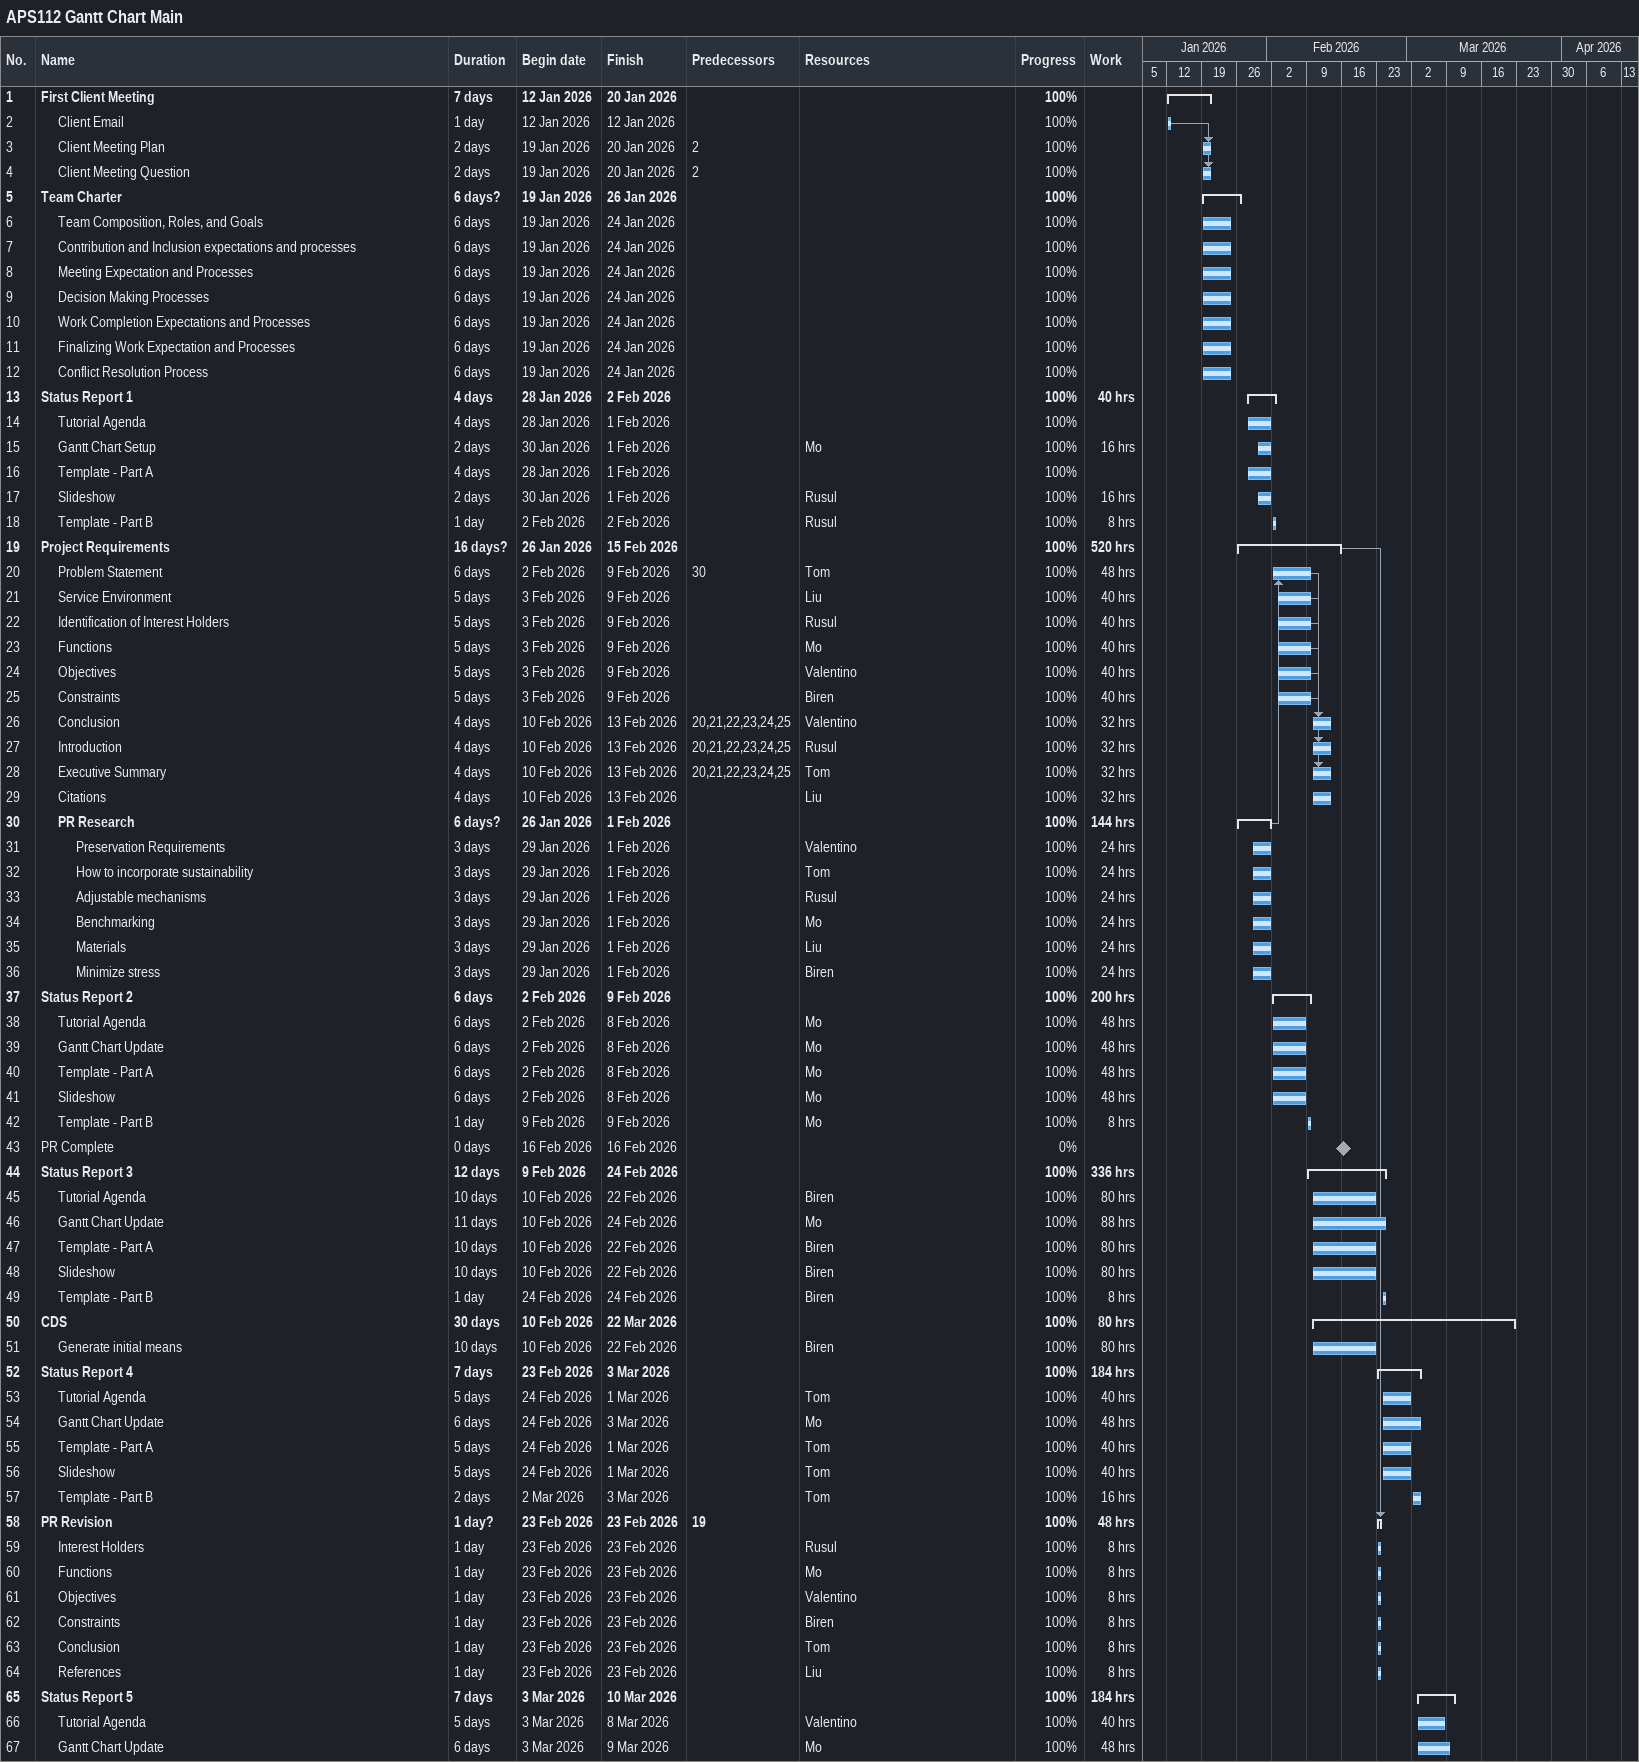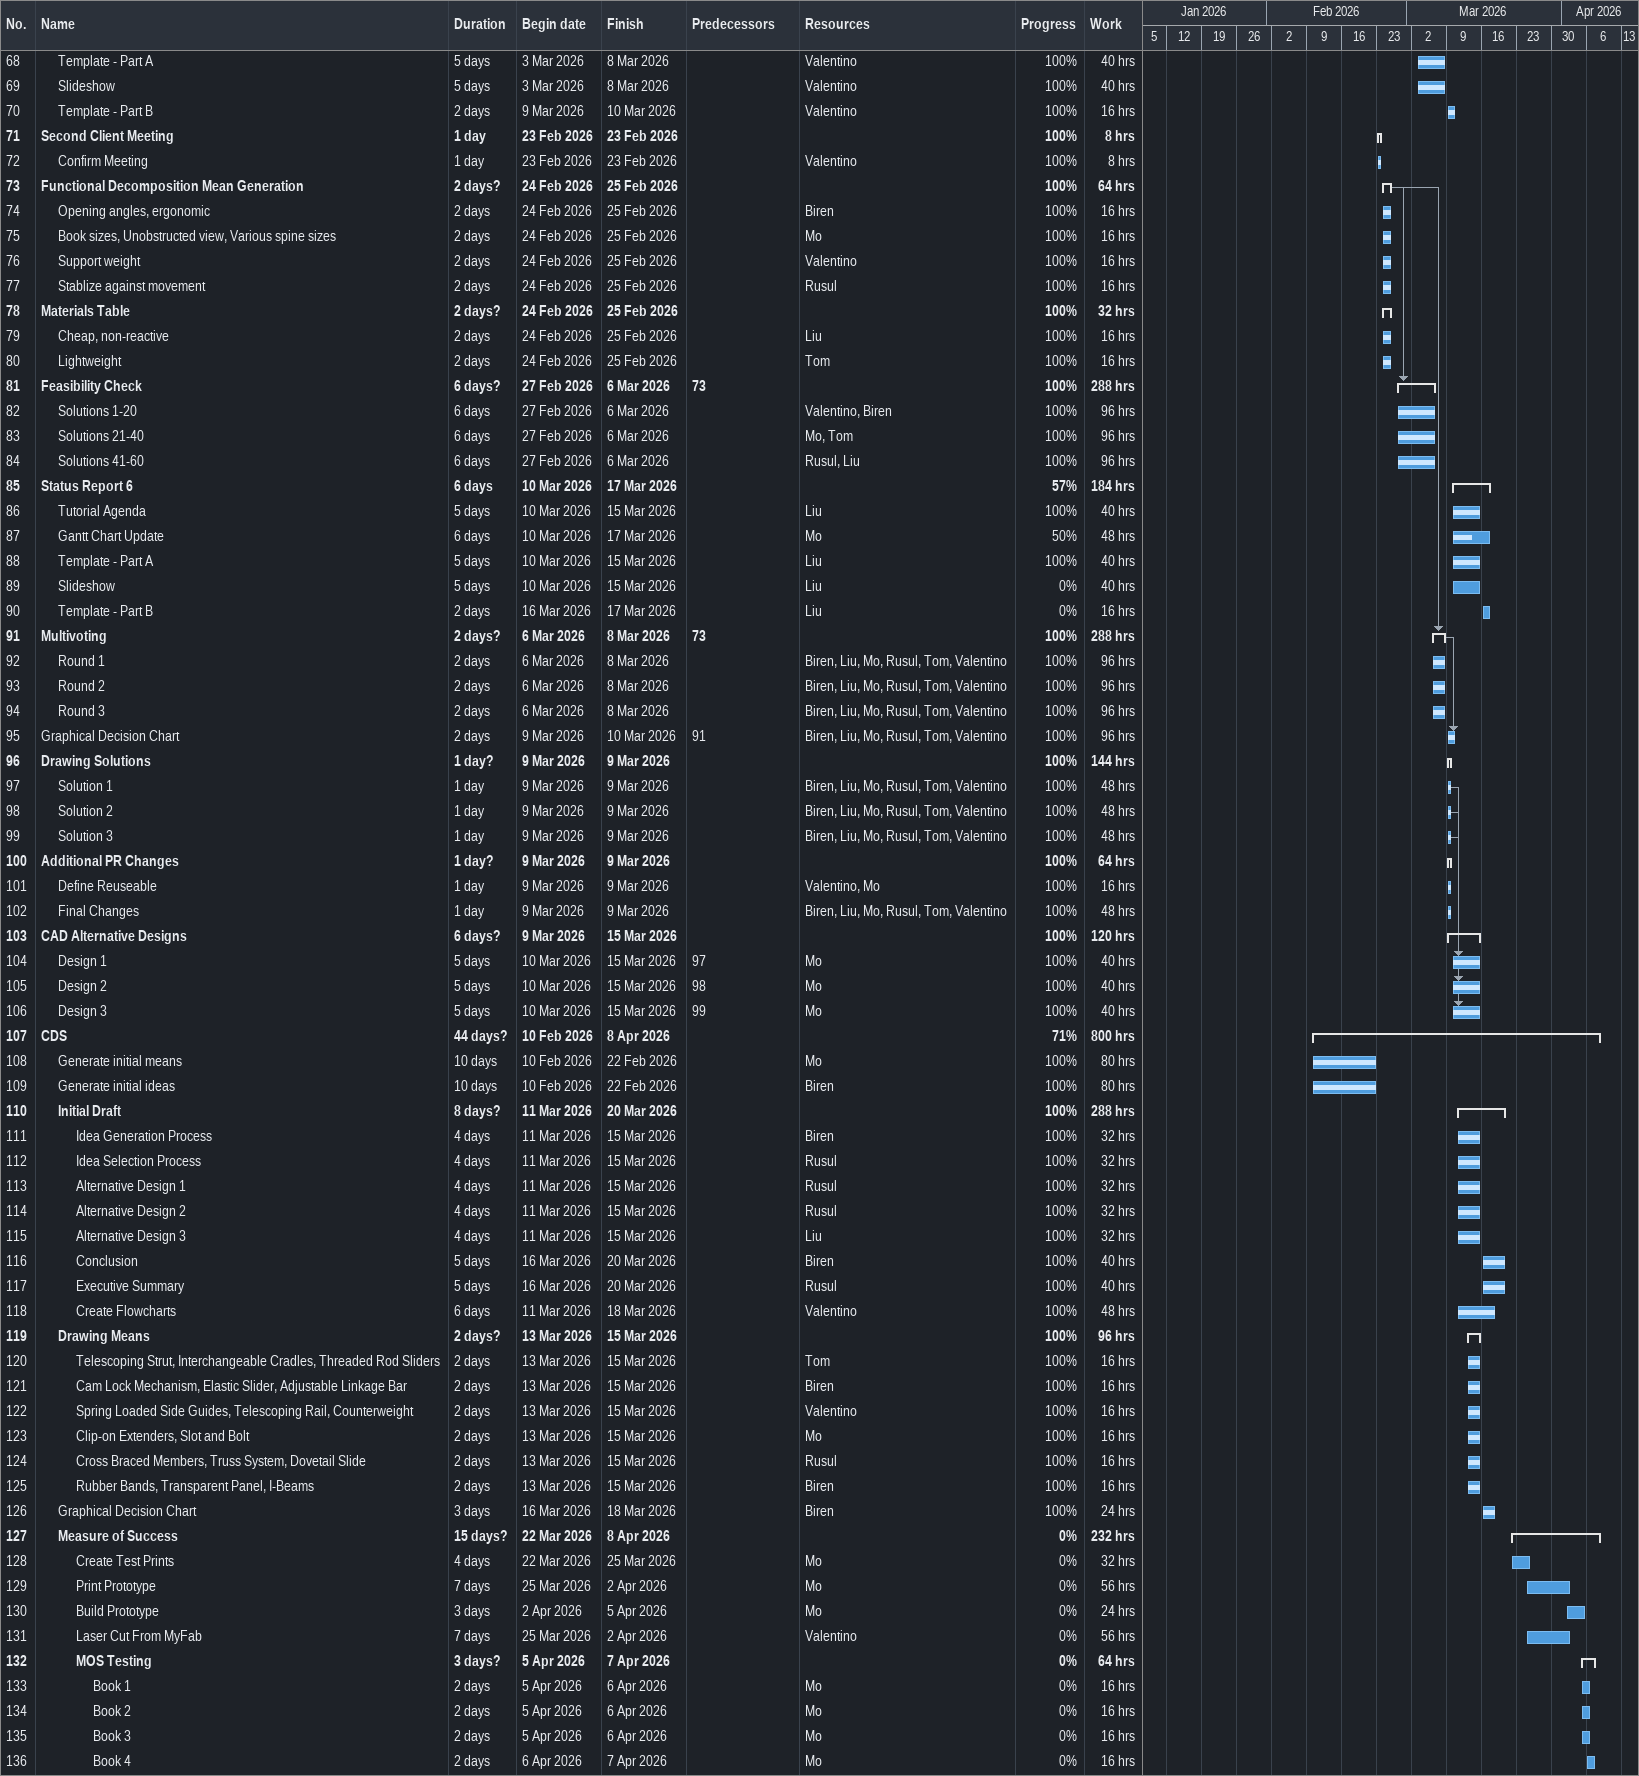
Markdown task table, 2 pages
APS112 Gantt Chart Main

| ID | Level | Task | Duration | Start | Finish | Predecessors | Resources | % complete | Work (h) |
|---|---|---|---|---|---|---|---|---|---|
| 1 | 1 | **First Client Meeting** | 7d | 2026-01-12 | 2026-01-20 |  |  | 100 |  |
| 2 | 2 | Client Email | 1d | 2026-01-12 | 2026-01-12 |  |  | 100 |  |
| 3 | 2 | Client Meeting Plan | 2d | 2026-01-19 | 2026-01-20 | 2 |  | 100 |  |
| 4 | 2 | Client Meeting Question | 2d | 2026-01-19 | 2026-01-20 | 2 |  | 100 |  |
| 5 | 1 | **Team Charter** | 6d? | 2026-01-19 | 2026-01-26 |  |  | 100 |  |
| 6 | 2 | Team Composition, Roles, and Goals | 6d | 2026-01-19 | 2026-01-24 |  |  | 100 |  |
| 7 | 2 | Contribution and Inclusion expectations and processes | 6d | 2026-01-19 | 2026-01-24 |  |  | 100 |  |
| 8 | 2 | Meeting Expectation and Processes | 6d | 2026-01-19 | 2026-01-24 |  |  | 100 |  |
| 9 | 2 | Decision Making Processes | 6d | 2026-01-19 | 2026-01-24 |  |  | 100 |  |
| 10 | 2 | Work Completion Expectations and Processes | 6d | 2026-01-19 | 2026-01-24 |  |  | 100 |  |
| 11 | 2 | Finalizing Work Expectation and Processes | 6d | 2026-01-19 | 2026-01-24 |  |  | 100 |  |
| 12 | 2 | Conflict Resolution Process | 6d | 2026-01-19 | 2026-01-24 |  |  | 100 |  |
| 13 | 1 | **Status Report 1** | 4d | 2026-01-28 | 2026-02-02 |  |  | 100 | 40 |
| 14 | 2 | Tutorial Agenda | 4d | 2026-01-28 | 2026-02-01 |  |  | 100 |  |
| 15 | 2 | Gantt Chart Setup | 2d | 2026-01-30 | 2026-02-01 |  | Mo | 100 | 16 |
| 16 | 2 | Template - Part A | 4d | 2026-01-28 | 2026-02-01 |  |  | 100 |  |
| 17 | 2 | Slideshow | 2d | 2026-01-30 | 2026-02-01 |  | Rusul | 100 | 16 |
| 18 | 2 | Template - Part B | 1d | 2026-02-02 | 2026-02-02 |  | Rusul | 100 | 8 |
| 19 | 1 | **Project Requirements** | 16d? | 2026-01-26 | 2026-02-15 |  |  | 100 | 520 |
| 20 | 2 | Problem Statement | 6d | 2026-02-02 | 2026-02-09 | 30 | Tom | 100 | 48 |
| 21 | 2 | Service Environment | 5d | 2026-02-03 | 2026-02-09 |  | Liu | 100 | 40 |
| 22 | 2 | Identification of Interest Holders | 5d | 2026-02-03 | 2026-02-09 |  | Rusul | 100 | 40 |
| 23 | 2 | Functions | 5d | 2026-02-03 | 2026-02-09 |  | Mo | 100 | 40 |
| 24 | 2 | Objectives | 5d | 2026-02-03 | 2026-02-09 |  | Valentino | 100 | 40 |
| 25 | 2 | Constraints | 5d | 2026-02-03 | 2026-02-09 |  | Biren | 100 | 40 |
| 26 | 2 | Conclusion | 4d | 2026-02-10 | 2026-02-13 | 20, 21, 22, 23, 24, 25 | Valentino | 100 | 32 |
| 27 | 2 | Introduction | 4d | 2026-02-10 | 2026-02-13 | 20, 21, 22, 23, 24, 25 | Rusul | 100 | 32 |
| 28 | 2 | Executive Summary | 4d | 2026-02-10 | 2026-02-13 | 20, 21, 22, 23, 24, 25 | Tom | 100 | 32 |
| 29 | 2 | Citations | 4d | 2026-02-10 | 2026-02-13 |  | Liu | 100 | 32 |
| 30 | 2 | **PR Research** | 6d? | 2026-01-26 | 2026-02-01 |  |  | 100 | 144 |
| 31 | 3 | Preservation Requirements | 3d | 2026-01-29 | 2026-02-01 |  | Valentino | 100 | 24 |
| 32 | 3 | How to incorporate sustainability | 3d | 2026-01-29 | 2026-02-01 |  | Tom | 100 | 24 |
| 33 | 3 | Adjustable mechanisms | 3d | 2026-01-29 | 2026-02-01 |  | Rusul | 100 | 24 |
| 34 | 3 | Benchmarking | 3d | 2026-01-29 | 2026-02-01 |  | Mo | 100 | 24 |
| 35 | 3 | Materials | 3d | 2026-01-29 | 2026-02-01 |  | Liu | 100 | 24 |
| 36 | 3 | Minimize stress | 3d | 2026-01-29 | 2026-02-01 |  | Biren | 100 | 24 |
| 37 | 1 | **Status Report 2** | 6d | 2026-02-02 | 2026-02-09 |  |  | 100 | 200 |
| 38 | 2 | Tutorial Agenda | 6d | 2026-02-02 | 2026-02-08 |  | Mo | 100 | 48 |
| 39 | 2 | Gantt Chart Update | 6d | 2026-02-02 | 2026-02-08 |  | Mo | 100 | 48 |
| 40 | 2 | Template - Part A | 6d | 2026-02-02 | 2026-02-08 |  | Mo | 100 | 48 |
| 41 | 2 | Slideshow | 6d | 2026-02-02 | 2026-02-08 |  | Mo | 100 | 48 |
| 42 | 2 | Template - Part B | 1d | 2026-02-09 | 2026-02-09 |  | Mo | 100 | 8 |
| 43 | 1 | PR Complete | 0d | 2026-02-16 | 2026-02-16 |  |  | 0 |  |
| 44 | 1 | **Status Report 3** | 12d | 2026-02-09 | 2026-02-24 |  |  | 100 | 336 |
| 45 | 2 | Tutorial Agenda | 10d | 2026-02-10 | 2026-02-22 |  | Biren | 100 | 80 |
| 46 | 2 | Gantt Chart Update | 11d | 2026-02-10 | 2026-02-24 |  | Mo | 100 | 88 |
| 47 | 2 | Template - Part A | 10d | 2026-02-10 | 2026-02-22 |  | Biren | 100 | 80 |
| 48 | 2 | Slideshow | 10d | 2026-02-10 | 2026-02-22 |  | Biren | 100 | 80 |
| 49 | 2 | Template - Part B | 1d | 2026-02-24 | 2026-02-24 |  | Biren | 100 | 8 |
| 50 | 1 | **CDS** | 30d | 2026-02-10 | 2026-03-22 |  |  | 100 | 80 |
| 51 | 2 | Generate initial means | 10d | 2026-02-10 | 2026-02-22 |  | Biren | 100 | 80 |
| 52 | 1 | **Status Report 4** | 7d | 2026-02-23 | 2026-03-03 |  |  | 100 | 184 |
| 53 | 2 | Tutorial Agenda | 5d | 2026-02-24 | 2026-03-01 |  | Tom | 100 | 40 |
| 54 | 2 | Gantt Chart Update | 6d | 2026-02-24 | 2026-03-03 |  | Mo | 100 | 48 |
| 55 | 2 | Template - Part A | 5d | 2026-02-24 | 2026-03-01 |  | Tom | 100 | 40 |
| 56 | 2 | Slideshow | 5d | 2026-02-24 | 2026-03-01 |  | Tom | 100 | 40 |
| 57 | 2 | Template - Part B | 2d | 2026-03-02 | 2026-03-03 |  | Tom | 100 | 16 |
| 58 | 1 | **PR Revision** | 1d? | 2026-02-23 | 2026-02-23 | 19 |  | 100 | 48 |
| 59 | 2 | Interest Holders | 1d | 2026-02-23 | 2026-02-23 |  | Rusul | 100 | 8 |
| 60 | 2 | Functions | 1d | 2026-02-23 | 2026-02-23 |  | Mo | 100 | 8 |
| 61 | 2 | Objectives | 1d | 2026-02-23 | 2026-02-23 |  | Valentino | 100 | 8 |
| 62 | 2 | Constraints | 1d | 2026-02-23 | 2026-02-23 |  | Biren | 100 | 8 |
| 63 | 2 | Conclusion | 1d | 2026-02-23 | 2026-02-23 |  | Tom | 100 | 8 |
| 64 | 2 | References | 1d | 2026-02-23 | 2026-02-23 |  | Liu | 100 | 8 |
| 65 | 1 | **Status Report 5** | 7d | 2026-03-03 | 2026-03-10 |  |  | 100 | 184 |
| 66 | 2 | Tutorial Agenda | 5d | 2026-03-03 | 2026-03-08 |  | Valentino | 100 | 40 |
| 67 | 2 | Gantt Chart Update | 6d | 2026-03-03 | 2026-03-09 |  | Mo | 100 | 48 |
| 68 | 2 | Template - Part A | 5d | 2026-03-03 | 2026-03-08 |  | Valentino | 100 | 40 |
| 69 | 2 | Slideshow | 5d | 2026-03-03 | 2026-03-08 |  | Valentino | 100 | 40 |
| 70 | 2 | Template - Part B | 2d | 2026-03-09 | 2026-03-10 |  | Valentino | 100 | 16 |
| 71 | 1 | **Second Client Meeting** | 1d | 2026-02-23 | 2026-02-23 |  |  | 100 | 8 |
| 72 | 2 | Confirm Meeting | 1d | 2026-02-23 | 2026-02-23 |  | Valentino | 100 | 8 |
| 73 | 1 | **Functional Decomposition Mean Generation** | 2d? | 2026-02-24 | 2026-02-25 |  |  | 100 | 64 |
| 74 | 2 | Opening angles, ergonomic | 2d | 2026-02-24 | 2026-02-25 |  | Biren | 100 | 16 |
| 75 | 2 | Book sizes, Unobstructed view, Various spine sizes | 2d | 2026-02-24 | 2026-02-25 |  | Mo | 100 | 16 |
| 76 | 2 | Support weight | 2d | 2026-02-24 | 2026-02-25 |  | Valentino | 100 | 16 |
| 77 | 2 | Stablize against movement | 2d | 2026-02-24 | 2026-02-25 |  | Rusul | 100 | 16 |
| 78 | 1 | **Materials Table** | 2d? | 2026-02-24 | 2026-02-25 |  |  | 100 | 32 |
| 79 | 2 | Cheap, non-reactive | 2d | 2026-02-24 | 2026-02-25 |  | Liu | 100 | 16 |
| 80 | 2 | Lightweight | 2d | 2026-02-24 | 2026-02-25 |  | Tom | 100 | 16 |
| 81 | 1 | **Feasibility Check** | 6d? | 2026-02-27 | 2026-03-06 | 73 |  | 100 | 288 |
| 82 | 2 | Solutions 1-20 | 6d | 2026-02-27 | 2026-03-06 |  | Valentino, Biren | 100 | 96 |
| 83 | 2 | Solutions 21-40 | 6d | 2026-02-27 | 2026-03-06 |  | Mo, Tom | 100 | 96 |
| 84 | 2 | Solutions 41-60 | 6d | 2026-02-27 | 2026-03-06 |  | Rusul, Liu | 100 | 96 |
| 85 | 1 | **Status Report 6** | 6d | 2026-03-10 | 2026-03-17 |  |  | 57 | 184 |
| 86 | 2 | Tutorial Agenda | 5d | 2026-03-10 | 2026-03-15 |  | Liu | 100 | 40 |
| 87 | 2 | Gantt Chart Update | 6d | 2026-03-10 | 2026-03-17 |  | Mo | 50 | 48 |
| 88 | 2 | Template - Part A | 5d | 2026-03-10 | 2026-03-15 |  | Liu | 100 | 40 |
| 89 | 2 | Slideshow | 5d | 2026-03-10 | 2026-03-15 |  | Liu | 0 | 40 |
| 90 | 2 | Template - Part B | 2d | 2026-03-16 | 2026-03-17 |  | Liu | 0 | 16 |
| 91 | 1 | **Multivoting** | 2d? | 2026-03-06 | 2026-03-08 | 73 |  | 100 | 288 |
| 92 | 2 | Round 1 | 2d | 2026-03-06 | 2026-03-08 |  | Biren, Liu, Mo, Rusul, Tom, Valentino | 100 | 96 |
| 93 | 2 | Round 2 | 2d | 2026-03-06 | 2026-03-08 |  | Biren, Liu, Mo, Rusul, Tom, Valentino | 100 | 96 |
| 94 | 2 | Round 3 | 2d | 2026-03-06 | 2026-03-08 |  | Biren, Liu, Mo, Rusul, Tom, Valentino | 100 | 96 |
| 95 | 1 | Graphical Decision Chart | 2d | 2026-03-09 | 2026-03-10 | 91 | Biren, Liu, Mo, Rusul, Tom, Valentino | 100 | 96 |
| 96 | 1 | **Drawing Solutions** | 1d? | 2026-03-09 | 2026-03-09 |  |  | 100 | 144 |
| 97 | 2 | Solution 1 | 1d | 2026-03-09 | 2026-03-09 |  | Biren, Liu, Mo, Rusul, Tom, Valentino | 100 | 48 |
| 98 | 2 | Solution 2 | 1d | 2026-03-09 | 2026-03-09 |  | Biren, Liu, Mo, Rusul, Tom, Valentino | 100 | 48 |
| 99 | 2 | Solution 3 | 1d | 2026-03-09 | 2026-03-09 |  | Biren, Liu, Mo, Rusul, Tom, Valentino | 100 | 48 |
| 100 | 1 | **Additional PR Changes** | 1d? | 2026-03-09 | 2026-03-09 |  |  | 100 | 64 |
| 101 | 2 | Define Reuseable | 1d | 2026-03-09 | 2026-03-09 |  | Valentino, Mo | 100 | 16 |
| 102 | 2 | Final Changes | 1d | 2026-03-09 | 2026-03-09 |  | Biren, Liu, Mo, Rusul, Tom, Valentino | 100 | 48 |
| 103 | 1 | **CAD Alternative Designs** | 6d? | 2026-03-09 | 2026-03-15 |  |  | 100 | 120 |
| 104 | 2 | Design 1 | 5d | 2026-03-10 | 2026-03-15 | 97 | Mo | 100 | 40 |
| 105 | 2 | Design 2 | 5d | 2026-03-10 | 2026-03-15 | 98 | Mo | 100 | 40 |
| 106 | 2 | Design 3 | 5d | 2026-03-10 | 2026-03-15 | 99 | Mo | 100 | 40 |
| 107 | 1 | **CDS** | 44d? | 2026-02-10 | 2026-04-08 |  |  | 71 | 800 |
| 108 | 2 | Generate initial means | 10d | 2026-02-10 | 2026-02-22 |  | Mo | 100 | 80 |
| 109 | 2 | Generate initial ideas | 10d | 2026-02-10 | 2026-02-22 |  | Biren | 100 | 80 |
| 110 | 2 | **Initial Draft** | 8d? | 2026-03-11 | 2026-03-20 |  |  | 100 | 288 |
| 111 | 3 | Idea Generation Process | 4d | 2026-03-11 | 2026-03-15 |  | Biren | 100 | 32 |
| 112 | 3 | Idea Selection Process | 4d | 2026-03-11 | 2026-03-15 |  | Rusul | 100 | 32 |
| 113 | 3 | Alternative Design 1 | 4d | 2026-03-11 | 2026-03-15 |  | Rusul | 100 | 32 |
| 114 | 3 | Alternative Design 2 | 4d | 2026-03-11 | 2026-03-15 |  | Rusul | 100 | 32 |
| 115 | 3 | Alternative Design 3 | 4d | 2026-03-11 | 2026-03-15 |  | Liu | 100 | 32 |
| 116 | 3 | Conclusion | 5d | 2026-03-16 | 2026-03-20 |  | Biren | 100 | 40 |
| 117 | 3 | Executive Summary | 5d | 2026-03-16 | 2026-03-20 |  | Rusul | 100 | 40 |
| 118 | 3 | Create Flowcharts | 6d | 2026-03-11 | 2026-03-18 |  | Valentino | 100 | 48 |
| 119 | 2 | **Drawing Means** | 2d? | 2026-03-13 | 2026-03-15 |  |  | 100 | 96 |
| 120 | 3 | Telescoping Strut, Interchangeable Cradles, Threaded Rod Sliders | 2d | 2026-03-13 | 2026-03-15 |  | Tom | 100 | 16 |
| 121 | 3 | Cam Lock Mechanism, Elastic Slider, Adjustable Linkage Bar | 2d | 2026-03-13 | 2026-03-15 |  | Biren | 100 | 16 |
| 122 | 3 | Spring Loaded Side Guides, Telescoping Rail, Counterweight | 2d | 2026-03-13 | 2026-03-15 |  | Valentino | 100 | 16 |
| 123 | 3 | Clip-on Extenders, Slot and Bolt | 2d | 2026-03-13 | 2026-03-15 |  | Mo | 100 | 16 |
| 124 | 3 | Cross Braced Members, Truss System, Dovetail Slide | 2d | 2026-03-13 | 2026-03-15 |  | Rusul | 100 | 16 |
| 125 | 3 | Rubber Bands, Transparent Panel, I-Beams | 2d | 2026-03-13 | 2026-03-15 |  | Biren | 100 | 16 |
| 126 | 2 | Graphical Decision Chart | 3d | 2026-03-16 | 2026-03-18 |  | Biren | 100 | 24 |
| 127 | 2 | **Measure of Success** | 15d? | 2026-03-22 | 2026-04-08 |  |  | 0 | 232 |
| 128 | 3 | Create Test Prints | 4d | 2026-03-22 | 2026-03-25 |  | Mo | 0 | 32 |
| 129 | 3 | Print Prototype | 7d | 2026-03-25 | 2026-04-02 |  | Mo | 0 | 56 |
| 130 | 3 | Build Prototype | 3d | 2026-04-02 | 2026-04-05 |  | Mo | 0 | 24 |
| 131 | 3 | Laser Cut From MyFab | 7d | 2026-03-25 | 2026-04-02 |  | Valentino | 0 | 56 |
| 132 | 3 | **MOS Testing** | 3d? | 2026-04-05 | 2026-04-07 |  |  | 0 | 64 |
| 133 | 4 | Book 1 | 2d | 2026-04-05 | 2026-04-06 |  | Mo | 0 | 16 |
| 134 | 4 | Book 2 | 2d | 2026-04-05 | 2026-04-06 |  | Mo | 0 | 16 |
| 135 | 4 | Book 3 | 2d | 2026-04-05 | 2026-04-06 |  | Mo | 0 | 16 |
| 136 | 4 | Book 4 | 2d | 2026-04-06 | 2026-04-07 |  | Mo | 0 | 16 |
